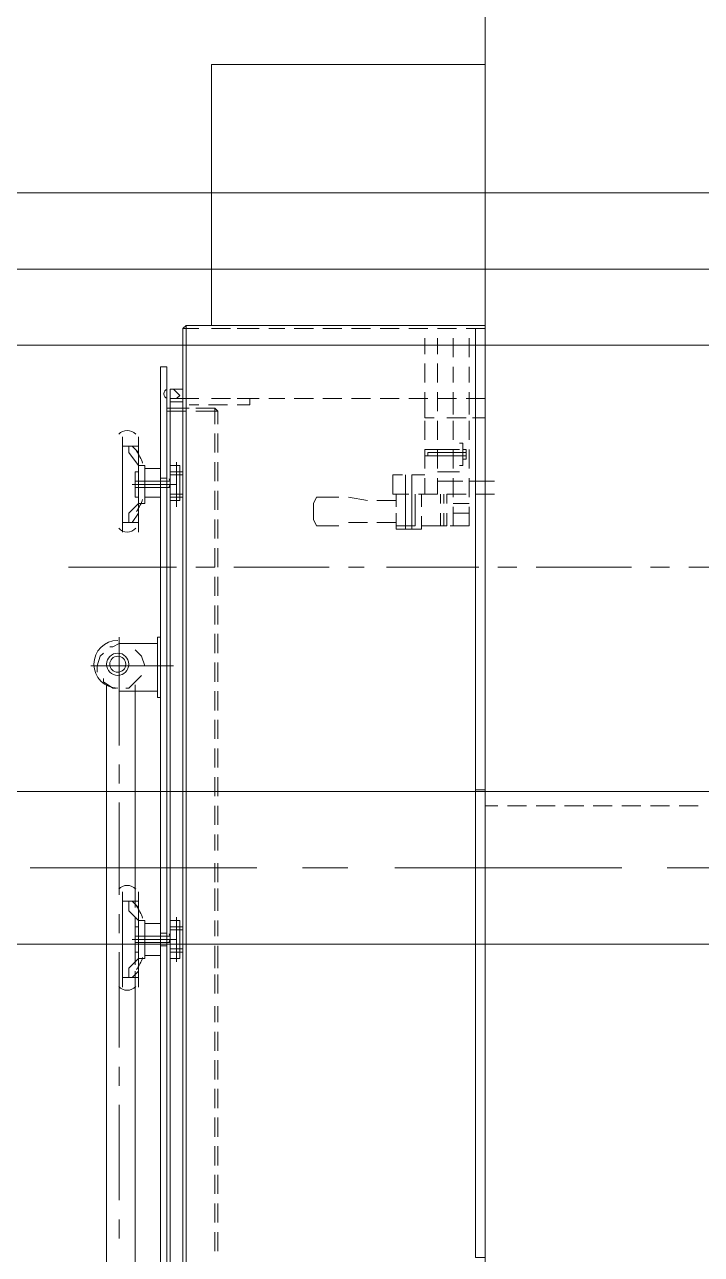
# Model space of a CAD drawing. Header units: metres. Extents: x 45752 to 165956, y -20087 to -17423.
# Drawn here: x 165870.422 to 165871.543, y -17685.994 to -17683.957 of the extents above; entities that cross this region are included whole.
import ezdxf

# ---------------------------------------------------------------- set-up
doc = ezdxf.new("R2010")
doc.units = ezdxf.units.M
doc.header["$MEASUREMENT"] = 0
doc.linetypes.add('CENTER2', pattern=[28.575, 19.05, -3.175, 3.175, -3.175])
for name, color, linetype in [('PDF_Geometry', 7, 'CONTINUOUS'), ('PDF_PDF_Geometry', 7, 'CONTINUOUS'), ('road', 1, 'CONTINUOUS')]:
    doc.layers.add(name, color=color, linetype=linetype)

# ---------------------------------------------------------------- blocks, each defined once
blk = doc.blocks.new('er3434')
at = {"layer": 'PDF_Geometry', "color": 8, "linetype": 'CENTER2', "lineweight": 18, "ltscale": 300}
blk.add_lwpolyline([(32.5367, 4.8864), (36.3445, 4.8864)], dxfattribs=at)
at = {"layer": 'PDF_Geometry', "color": 8, "lineweight": 18}
for points in [[(34.3544, 3.8948), (34.7303, 3.8948)], [(34.8055, 3.8948), (34.8806, 3.8948)], [(34.9588, 3.8948), (35.3347, 3.8948)], [(35.4099, 3.8948), (35.485, 3.8948)]]:
    blk.add_lwpolyline(points, dxfattribs=at)
at = {"layer": 'PDF_PDF_Geometry', "color": 8, "lineweight": 20}
for points in [[(35.1082, 2.9755), (35.1082, 2.9597), (35.1082, 5.831), (39.1333, 5.831), (39.1333, 2.9597), (35.1082, 2.9597), (35.1293, 2.9597)], [(35.1082, 5.2251), (34.6551, 5.2251), (34.6551, 4.7931)], [(31.2993, 5.0127), (36.3445, 5.0127), (36.5129, 5.0127)], [(34.6393, 2.8964), (34.6077, 2.8964), (34.613, 2.8912), (34.613, 4.7931), (34.6077, 4.7878), (34.634, 4.7878)], [(34.6077, 4.7878), (34.6077, 2.828)], [(35.1082, 4.7931), (34.613, 4.7931)], [(34.6867, 4.7878), (34.6551, 4.7878)], [(34.7341, 4.7878), (34.6973, 4.7878)], [(34.7763, 4.7878), (34.7499, 4.7878)], [(34.8237, 4.7878), (34.7921, 4.7878)], [(34.8711, 4.7878), (34.8395, 4.7878)], [(34.9185, 4.7878), (34.8869, 4.7878)], [(34.9659, 4.7878), (34.9343, 4.7878)], [(35.0134, 4.7878), (34.9818, 4.7878)], [(35.0608, 4.7878), (35.0292, 4.7878)], [(35.1082, 4.7878), (35.0766, 4.7878)], [(35.0924, 4.7878), (35.0924, 3.2494), (35.1082, 3.2494)], [(35.0081, 4.772), (35.0081, 4.7457)], [(35.0292, 4.772), (35.0292, 4.7457)], [(35.0555, 4.772), (35.0555, 4.7404)], [(35.0819, 4.772), (35.0819, 4.7404)], [(31.2993, 4.7601), (36.3445, 4.7601), (36.5129, 4.7601)], [(35.0081, 4.7299), (35.0081, 4.6983)], [(35.0292, 4.7299), (35.0292, 4.6983)], [(35.0555, 4.7246), (35.0555, 4.6983)], [(35.0819, 4.7246), (35.0819, 4.6983)], [(34.5866, 2.9965), (34.6077, 2.9965), (34.5866, 2.9965), (34.5866, 4.6877), (34.6077, 4.6877), (34.5866, 4.6877)], [(34.5919, 4.6719), (34.5972, 4.6719), (34.6024, 4.6772), (34.5972, 4.6825), (34.5919, 4.6877)], [(34.5866, 4.6719), (34.6077, 4.6719), (34.634, 4.6719)], [(34.6077, 4.6667), (34.5866, 4.6667)], [(34.6551, 4.6719), (34.6867, 4.6719)], [(34.7183, 4.6719), (34.7183, 4.6614), (34.6973, 4.6614)], [(34.6973, 4.6719), (34.7341, 4.6719)], [(34.7499, 4.6719), (34.7763, 4.6719)], [(34.7921, 4.6719), (34.8237, 4.6719)], [(34.8395, 4.6719), (34.8711, 4.6719)], [(34.8869, 4.6719), (34.9185, 4.6719)], [(34.9343, 4.6719), (34.9659, 4.6719)], [(34.9818, 4.6719), (35.0134, 4.6719)], [(35.0081, 4.6825), (35.0081, 4.6509), (35.0081, 4.6403), (35.0239, 4.6403)], [(35.0292, 4.6825), (35.0292, 4.6509)], [(35.0292, 4.6719), (35.0608, 4.6719)], [(35.0555, 4.6825), (35.0555, 4.6456)], [(35.0766, 4.6719), (35.1082, 4.6719)], [(35.0819, 4.6825), (35.0819, 4.6456)], [(34.6182, 4.6561), (34.5866, 4.6561), (34.5813, 4.6561)], [(34.613, 4.6509), (34.5813, 4.6509)], [(34.6182, 4.6614), (34.634, 4.6614)], [(34.6604, 4.6298), (34.6604, 4.6561), (34.6288, 4.6561)], [(34.6656, 4.6298), (34.6656, 4.6509), (34.6288, 4.6509)], [(34.6498, 4.6614), (34.6814, 4.6614)], [(34.6656, 4.6509), (34.6604, 4.6561)], [(35.0081, 4.6351), (35.0081, 4.6034)], [(35.0292, 4.6351), (35.0292, 4.6034)], [(35.045, 4.6403), (35.0766, 4.6403)], [(35.0555, 4.6351), (35.0555, 4.6034)], [(35.0819, 4.6351), (35.0819, 4.6034)], [(35.0871, 4.6403), (35.1082, 4.6403)], [(34.5076, 4.4507), (34.5076, 4.6087)], [(34.5339, 4.6087), (34.5339, 4.4507)], [(34.6604, 4.5824), (34.6604, 4.614)], [(34.6656, 4.5824), (34.6656, 4.614)], [(34.5339, 4.5929), (34.5076, 4.5929)], [(34.5181, 4.4665), (34.5181, 4.4823), (34.5339, 4.4981), (34.5445, 4.4981), (34.5445, 4.5613), (34.5339, 4.5613), (34.5181, 4.5824), (34.5181, 4.5929)], [(34.5339, 4.5824), (34.5234, 4.5929)], [(35.066, 4.5876), (35.0081, 4.5876), (35.0081, 4.556)], [(35.0713, 4.5824), (35.0134, 4.5824), (35.0134, 4.5771), (35.0713, 4.5771)], [(35.0292, 4.5876), (35.0292, 4.556)], [(35.0555, 4.5876), (35.0555, 4.556)], [(35.066, 4.5613), (35.0713, 4.5613), (35.0713, 4.5982), (35.066, 4.5982)], [(35.0713, 4.5876), (35.0766, 4.5876), (35.0766, 4.5824), (35.0766, 4.5771), (35.0766, 4.5718), (35.0713, 4.5718)], [(35.0819, 4.5876), (35.0819, 4.556)], [(34.5972, 4.5666), (34.5972, 4.4928)], [(34.6604, 4.535), (34.6604, 4.5666)], [(34.6656, 4.535), (34.6656, 4.5666)], [(35.066, 4.5771), (35.0081, 4.5771)], [(34.5339, 4.5086), (34.5287, 4.5086), (34.5287, 4.5508), (34.5339, 4.5508)], [(34.5708, 4.556), (34.5445, 4.556)], [(34.5866, 4.5508), (34.6077, 4.5508)], [(34.5866, 4.5455), (34.6077, 4.5455)], [(34.9712, 4.5455), (34.9554, 4.5455), (34.9554, 4.5139), (34.9818, 4.5139)], [(34.9765, 4.5455), (34.9765, 4.4559)], [(35.0081, 4.5455), (34.987, 4.5455), (34.987, 4.4559)], [(35.066, 4.5508), (35.0292, 4.5508)], [(34.5234, 4.5297), (34.5972, 4.5297)], [(34.5708, 4.5402), (34.5813, 4.5402)], [(34.5708, 4.535), (34.5708, 4.5244), (34.5813, 4.5244), (34.5813, 4.535)], [(34.5866, 4.535), (34.5866, 4.535)], [(35.0292, 4.5402), (35.0292, 4.5139), (34.9976, 4.5139)], [(35.0081, 4.5402), (35.0081, 4.5139)], [(35.0713, 4.535), (35.0292, 4.535)], [(35.0555, 4.5402), (35.0555, 4.5086)], [(35.0819, 4.5402), (35.0819, 4.5086)], [(35.124, 4.535), (35.0819, 4.535)], [(34.5708, 4.5086), (34.5445, 4.5086)], [(34.5866, 4.5139), (34.6077, 4.5139)], [(34.5866, 4.5086), (34.6077, 4.5086)], [(34.6604, 4.4875), (34.6604, 4.5191)], [(34.6656, 4.4875), (34.6656, 4.5191)], [(34.8658, 4.4612), (34.8342, 4.4612), (34.829, 4.4612), (34.8237, 4.4717), (34.8237, 4.4981), (34.829, 4.5086), (34.8342, 4.5086), (34.8658, 4.5086)], [(34.9133, 4.5033), (34.8817, 4.5086)], [(34.9607, 4.5033), (34.9291, 4.5033)], [(34.9923, 4.5139), (34.9923, 4.4612), (34.9607, 4.4612), (34.9607, 4.4823)], [(34.9607, 4.4928), (34.9607, 4.5139), (34.9607, 4.4981)], [(35.0028, 4.5139), (35.0028, 4.4928)], [(35.0344, 4.5139), (35.0344, 4.4981)], [(35.0397, 4.5139), (35.0397, 4.4981)], [(35.0766, 4.5139), (35.045, 4.5139), (35.045, 4.4981)], [(35.0924, 4.5139), (35.124, 4.5139)], [(34.5234, 4.4665), (34.5339, 4.4823)], [(35.045, 4.4823), (35.045, 4.4612), (35.0028, 4.4612)], [(35.0344, 4.4823), (35.0344, 4.4612), (35.0081, 4.4612)], [(35.0397, 4.4823), (35.0397, 4.4612)], [(35.0819, 4.4928), (35.0819, 4.4612), (35.0502, 4.4612)], [(35.0819, 4.4981), (35.0555, 4.4981)], [(35.0555, 4.4928), (35.0555, 4.4612)], [(35.0819, 4.4823), (35.0555, 4.4823)], [(34.5339, 4.4665), (34.5076, 4.4665)], [(34.6604, 4.4401), (34.6604, 4.4717)], [(34.6656, 4.4401), (34.6656, 4.4717)], [(34.9133, 4.4665), (34.8817, 4.4665)], [(34.9607, 4.4665), (34.9291, 4.4665)], [(35.0028, 4.477), (35.0028, 4.4559), (34.9607, 4.4559), (34.9607, 4.477)], [(34.6288, 4.3927), (34.6604, 4.3927), (34.6604, 4.4243)], [(34.6656, 4.3927), (34.6656, 4.4243)], [(34.418, 4.3927), (34.5972, 4.3927)], [(34.692, 4.3927), (34.85, 4.3927)], [(34.8817, 4.3927), (34.908, 4.3927)], [(34.9449, 4.3927), (35.0977, 4.3927)], [(35.1293, 4.3927), (35.1609, 4.3927)], [(35.1925, 4.3927), (35.3505, 4.3927)], [(35.3822, 4.3927), (35.4138, 4.3927)], [(35.4454, 4.3927), (35.6034, 4.3927)], [(34.6604, 4.3453), (34.6604, 4.3769)], [(34.6656, 4.3453), (34.6656, 4.3769)], [(34.6604, 4.2979), (34.6604, 4.3295)], [(34.6656, 4.2979), (34.6656, 4.3295)], [(34.5023, 4.0977), (34.5023, 4.2768)], [(34.5708, 4.1767), (34.5655, 4.1767), (34.5655, 4.2768), (34.5708, 4.2768)], [(34.6604, 4.2505), (34.6604, 4.2821)], [(34.6656, 4.2505), (34.6656, 4.2821)], [(34.5129, 4.2663), (34.5023, 4.2663), (34.4918, 4.261), (34.4865, 4.261)], [(34.5023, 4.2663), (34.5655, 4.2663)], [(34.476, 4.2505), (34.4707, 4.2452), (34.4654, 4.2294), (34.4654, 4.2188)], [(34.5445, 4.2294), (34.5392, 4.2452), (34.5287, 4.2557)], [(34.4549, 4.2294), (34.5919, 4.2294)], [(34.5445, 4.2294), (34.5445, 4.2294)], [(34.6604, 4.203), (34.6604, 4.2346)], [(34.6656, 4.203), (34.6656, 4.2346)], [(34.476, 4.2083), (34.476, 4.203), (34.4918, 4.1925), (34.4971, 4.1925)], [(34.4812, 2.9175), (34.4812, 2.9228), (34.4812, 4.1978)], [(34.5129, 4.1925), (34.5181, 4.1925), (34.5287, 4.203), (34.5392, 4.2136)], [(34.5287, 3.829), (34.5287, 3.8553), (34.5287, 4.1872), (34.5287, 4.1978)], [(34.5023, 4.1872), (34.5655, 4.1872)], [(34.6604, 4.1556), (34.6604, 4.1872)], [(34.6656, 4.1556), (34.6656, 4.1872)], [(34.6604, 4.1082), (34.6604, 4.1398)], [(34.6656, 4.1082), (34.6656, 4.1398)], [(34.6604, 4.0608), (34.6604, 4.0924)], [(34.6656, 4.0608), (34.6656, 4.0924)], [(34.5023, 4.0344), (34.5023, 4.0661)], [(34.6604, 4.0134), (34.6604, 4.045)], [(34.6656, 4.0134), (34.6656, 4.045)], [(35.888, 4.0211), (31.5589, 4.0211)], [(35.0924, 4.0239), (35.1082, 4.0239)], [(34.5023, 3.85), (34.5023, 4.0028)], [(34.6604, 3.966), (34.6604, 3.9976)], [(34.6656, 3.966), (34.6656, 3.9976)], [(35.1082, 3.9976), (35.1293, 3.9976)], [(35.1451, 3.9976), (35.1767, 3.9976)], [(35.1925, 3.9976), (35.2241, 3.9976)], [(35.2399, 3.9976), (35.2715, 3.9976)], [(35.2873, 3.9976), (35.3189, 3.9976)], [(35.3347, 3.9976), (35.3664, 3.9976)], [(35.3822, 3.9976), (35.4138, 3.9976)], [(35.4296, 3.9976), (35.4612, 3.9976)], [(34.6604, 3.9238), (34.6604, 3.9501)], [(34.6656, 3.9238), (34.6656, 3.9501)], [(34.6604, 3.8711), (34.6604, 3.9027)], [(34.6656, 3.8711), (34.6656, 3.9027)], [(34.5076, 3.6973), (34.5076, 3.8553)], [(34.5339, 3.8553), (34.5339, 3.6973)], [(34.6604, 3.8237), (34.6604, 3.8606)], [(34.6656, 3.8237), (34.6656, 3.8606)], [(34.5339, 3.8395), (34.5076, 3.8395)], [(34.5181, 3.7131), (34.5181, 3.7289), (34.5339, 3.7447), (34.5445, 3.7447), (34.5445, 3.8079), (34.5339, 3.8079), (34.5181, 3.8237), (34.5181, 3.8395)], [(34.5339, 3.829), (34.5234, 3.8395)], [(34.5023, 3.7868), (34.5023, 3.8184)], [(34.5287, 3.8132), (34.5287, 3.7868)], [(34.5972, 3.8132), (34.5972, 3.7394)], [(34.5339, 3.7552), (34.5287, 3.7552), (34.5287, 3.7974), (34.5339, 3.7974)], [(34.5708, 3.8026), (34.5445, 3.8026)], [(34.5866, 3.7974), (34.6077, 3.7974)], [(34.5866, 3.7921), (34.6077, 3.7921)], [(34.6604, 3.7816), (34.6604, 3.8079)], [(34.6656, 3.7816), (34.6656, 3.8079)], [(35.888, 3.7685), (31.5589, 3.7685)], [(34.5234, 3.7763), (34.5972, 3.7763)], [(34.5708, 3.7868), (34.5813, 3.7868)], [(34.5708, 3.7816), (34.5708, 3.771)], [(34.5813, 3.7816), (34.5813, 3.771)], [(34.5866, 3.7816), (34.5866, 3.7816)], [(34.5866, 3.771), (34.5866, 3.771)], [(34.5023, 3.5972), (34.5023, 3.7552)], [(34.5287, 3.7658), (34.5287, 3.7341)], [(34.5708, 3.7499), (34.5445, 3.7499)], [(34.5708, 3.7658), (34.5813, 3.7658)], [(34.5866, 3.7605), (34.6077, 3.7605)], [(34.5866, 3.7552), (34.6077, 3.7552)], [(34.6604, 3.7289), (34.6604, 3.7658)], [(34.6656, 3.7289), (34.6656, 3.7658)], [(34.5339, 3.7131), (34.5076, 3.7131)], [(34.5234, 3.7131), (34.5339, 3.7236)], [(34.5287, 3.1177), (34.5287, 3.1441), (34.5287, 3.6973), (34.5287, 3.7236)], [(34.6604, 3.6867), (34.6604, 3.7183)], [(34.6656, 3.6867), (34.6656, 3.7183)], [(34.6604, 3.6393), (34.6604, 3.6657)], [(34.6656, 3.6393), (34.6656, 3.6657)], [(34.6604, 3.5919), (34.6604, 3.6235)], [(34.6656, 3.5919), (34.6656, 3.6235)], [(34.5023, 3.5339), (34.5023, 3.5655)], [(34.6604, 3.5445), (34.6604, 3.5761)], [(34.6656, 3.5445), (34.6656, 3.5761)], [(34.6604, 3.4971), (34.6604, 3.5287)], [(34.6656, 3.4971), (34.6656, 3.5287)], [(34.5023, 3.3443), (34.5023, 3.5023)], [(34.6604, 3.4496), (34.6604, 3.4813)], [(34.6656, 3.4496), (34.6656, 3.4813)], [(34.6604, 3.4022), (34.6604, 3.4338)], [(34.6656, 3.4022), (34.6656, 3.4338)], [(34.6604, 3.3548), (34.6604, 3.3864)], [(34.6656, 3.3548), (34.6656, 3.3864)], [(34.6604, 3.3074), (34.6604, 3.339)], [(34.6656, 3.3074), (34.6656, 3.339)], [(34.5023, 3.281), (34.5023, 3.3127)], [(34.6604, 3.26), (34.6604, 3.2916)], [(34.6656, 3.26), (34.6656, 3.2916)]]:
    blk.add_lwpolyline(points, dxfattribs=at)
for points in [[(34.5708, 4.7246), (34.5708, 2.9597), (34.5813, 2.9597), (34.5813, 4.7246)], [(35.0766, 4.5771), (35.0766, 4.5824), (35.0713, 4.5824), (35.0134, 4.5824), (35.0134, 4.5771), (35.0713, 4.5771)], [(34.5866, 4.535), (34.5708, 4.535), (34.5287, 4.535), (34.5708, 4.535), (34.5866, 4.535), (34.5866, 4.5244), (34.5866, 4.5139), (34.5866, 4.5086), (34.5866, 4.5033), (34.6024, 4.5033), (34.6024, 4.5086), (34.6024, 4.5139), (34.6024, 4.5455), (34.6024, 4.5508), (34.6024, 4.5613), (34.5866, 4.5613), (34.5866, 4.5508), (34.5866, 4.5455)], [(34.5866, 4.5244), (34.5708, 4.5244), (34.5287, 4.5244), (34.5708, 4.5244)], [(34.5866, 3.7816), (34.5708, 3.7816), (34.5287, 3.7816), (34.5708, 3.7816), (34.5866, 3.7816), (34.5866, 3.771), (34.5866, 3.7605), (34.5866, 3.7552), (34.5866, 3.7447), (34.6024, 3.7447), (34.6024, 3.7552), (34.6024, 3.7605), (34.6024, 3.7921), (34.6024, 3.7974), (34.6024, 3.8079), (34.5866, 3.8079), (34.5866, 3.7974), (34.5866, 3.7921)], [(34.5866, 3.771), (34.5708, 3.771), (34.5287, 3.771), (34.5708, 3.771)]]:
    blk.add_lwpolyline(points, close=True, dxfattribs=at)
for radius in [0.0184, 0.0132]:
    blk.add_circle((34.4997, 4.232), radius, dxfattribs=at)
for centre, radius, start, end in [((34.584, 4.6798), 0.0079, 106.6003, 253.3997), ((34.5155, 4.6008), 0.0184, 40.4574, 139.5482), ((34.4733, 4.5429), 0.0711, 18.1988, 36.255), ((34.5734, 4.5323), 0.0132, 329.9852, 30.0148), ((34.4733, 4.5271), 0.0711, 323.6682, 341.9332), ((34.5155, 4.4691), 0.0184, 220.4515, 319.5485), ((34.4997, 4.232), 0.0395, 90, 270), ((34.5155, 3.8474), 0.0184, 40.4574, 139.5482), ((34.4733, 3.7895), 0.0711, 18.1495, 36.2054), ((34.5734, 3.7789), 0.0132, 329.9852, 30.0148), ((34.4733, 3.7684), 0.0711, 323.6682, 341.9332), ((34.5155, 3.7104), 0.0184, 220.4515, 319.5485)]:
    blk.add_arc(centre, radius, start, end, dxfattribs=at)

msp = doc.modelspace()

# ---------------------------------------------------------------- block references
at = {"layer": 'road', "color": 7}
msp.add_blockref('er3434', (165836.07703, -17689.24835), dxfattribs=at)

doc.saveas('drawing.dxf')
